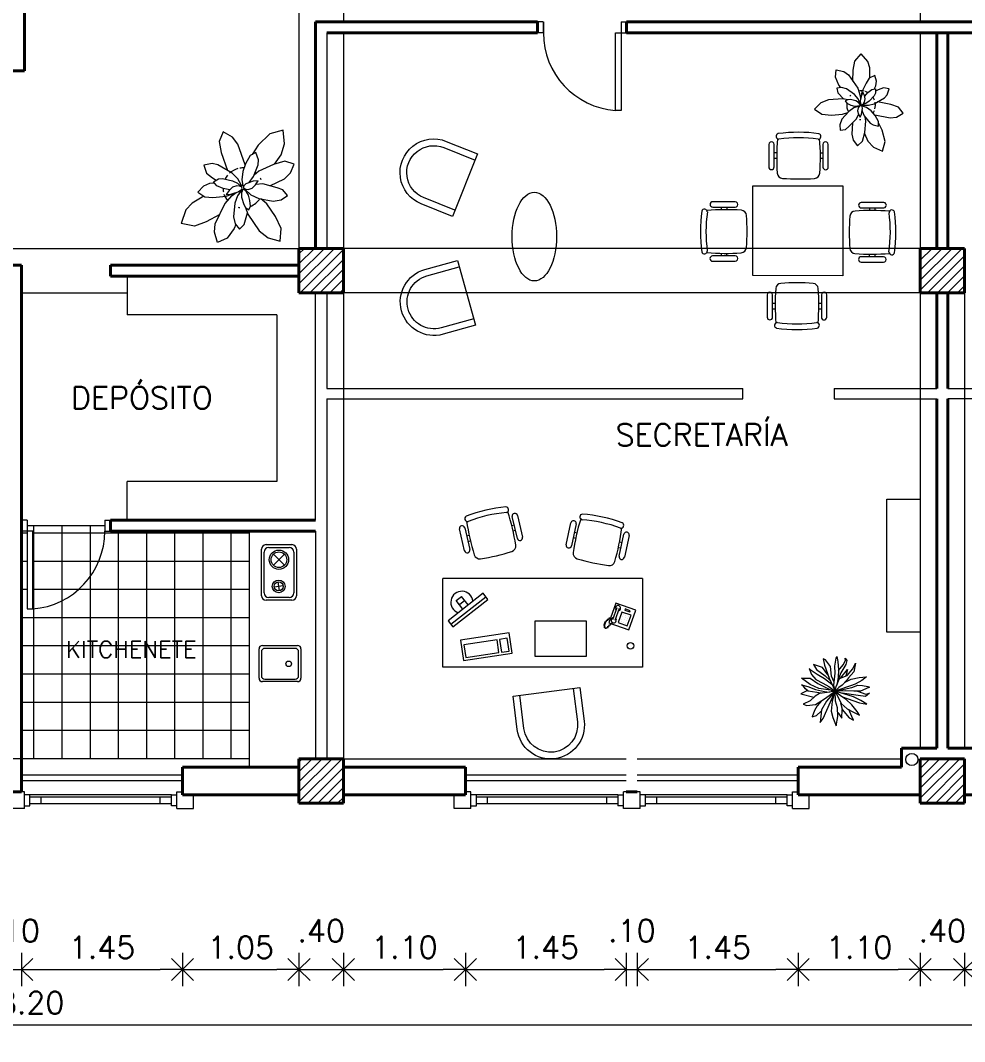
# Model space of a CAD drawing. Extents: x 1018 to 1366, y -109 to 186.
# Drawn here: x 1332.45 to 1340.96, y 111.71 to 120.91 of the extents above; entities that cross this region are included whole.
import ezdxf

# ---------------------------------------------------------------- set-up
doc = ezdxf.new("R2010")
doc.units = 0
doc.header["$LTSCALE"] = 0.5
doc.layers.get('0').update_dxf_attribs({"linetype": 'CONTINUOUS'})
doc.layers.get('Defpoints').update_dxf_attribs({"linetype": 'CONTINUOUS'})
for name, color, linetype, lineweight in [('Acotaciones', 9, 'CONTINUOUS', 9), ('Carpintería', 55, 'CONTINUOUS', 20), ('Detalles .05', 243, 'CONTINUOUS', 5), ('Detalles 01', 8, 'CONTINUOUS', 9), ('Equipamiento fijo', 31, 'CONTINUOUS', 13), ('Equipamiento movil', 33, 'CONTINUOUS', 9), ('Muros corte', 7, 'CONTINUOUS', 40), ('Punta 015', 64, 'CONTINUOUS', 13), ('Punta 02', 11, 'CONTINUOUS', 20), ('Tratamiento pisos', 251, 'CONTINUOUS', 9), ('Vidrios', 147, 'CONTINUOUS', 13)]:
    doc.layers.add(name, color=color, linetype=linetype, lineweight=lineweight)
doc.styles.add('Texto 1.5 mm', font='simplex.shx', dxfattribs={"height": 0.15})
doc.styles.add('Texto 2 mm', font='simplex.shx', dxfattribs={"height": 0.2})
doc.dimstyles.new('Primera línea', dxfattribs={"dimscale": 0, "dimtxt": 0.2, "dimasz": 0.2, "dimexe": 0.15, "dimexo": 0, "dimgap": 0.1, "dimtad": 1, "dimzin": 4, "dimdsep": 46, "dimtxsty": 'Texto 2 mm', "dimblk": 'OPEN90', "dimcen": 2.5, "dimclrd": 256, "dimclre": 256, "dimclrt": 256, "dimadec": 0, "dimazin": 0, "dimtfac": 1, "dimtmove": 2, "dimatfit": 3, "dimldrblk": 'OPEN90', "dimfxl": 1, "dimtolj": 1, "dimtzin": 0, "dimlwd": -1, "dimlwe": -1, "dimarcsym": 0})
doc.dimstyles.new('Segunda línea', dxfattribs={"dimscale": 0, "dimtxt": 0.2, "dimasz": 0.2, "dimexe": 0.15, "dimexo": 0.5, "dimgap": 0.1, "dimtad": 1, "dimzin": 4, "dimdsep": 46, "dimtxsty": 'Texto 2 mm', "dimblk": 'OPEN90', "dimcen": 2.5, "dimclrd": 256, "dimclre": 256, "dimclrt": 256, "dimadec": 0, "dimazin": 0, "dimtfac": 1, "dimtmove": 2, "dimatfit": 3, "dimldrblk": 'OPEN90', "dimfxl": 1, "dimtolj": 1, "dimtzin": 0, "dimlwd": -1, "dimlwe": -1, "dimarcsym": 0})
pattern_1 = [(45, (103.717373, 1.651345), (-0.0449012806, 0.0449012806), [])]

# ---------------------------------------------------------------- blocks, each defined once
blk = doc.blocks.new('Plant1')
for p, q in [((2.94, 14.02), (1.24, 11.02)), ((5.75, 15.65), (2.94, 14.02)), ((6.8, 12.64), (5.75, 15.65)), ((-4.94, 10.5), (-5.47, 8.7)), ((-3.11, 9.8), (-4.94, 10.5)), ((1.24, 11.02), (-0.18, 7.33)), ((6.67, 9.74), (6.8, 12.64)), ((-5.47, 8.7), (-5.1, 7.19)), ((-1.65, 8.27), (-3.11, 9.8)), ((-0.15, 4.91), (-1.65, 8.27)), ((4.8, 4.93), (6.67, 9.74)), ((-10.15, 7.82), (-12.56, 7.25)), ((-12.56, 7.25), (-11.81, 4.91)), ((-8.01, 7.41), (-10.15, 7.82)), ((-4.41, 5.37), (-8.01, 7.41)), ((-5.1, 7.19), (-3.73, 3.58)), ((-0.18, 7.33), (-0.36, 5.38)), ((7.53, 5.66), (4.58, 4.62)), ((9.19, 5.31), (7.53, 5.66)), ((8.7, 3.64), (9.19, 5.31)), ((-12.63, 3.17), (-15.39, 2.27)), ((-9.66, 3.14), (-12.63, 3.17)), ((-11.81, 4.91), (-9.42, 2.94)), ((-9.42, 2.94), (-5.88, 0.9)), ((-3.73, 3.58), (-2.59, 2.19)), ((0.25, 2.69), (-0.15, 4.91)), ((0.06, 0.81), (0.25, 2.69)), ((1.6, 3.31), (0.73, 2.26)), ((2.74, 4.3), (1.6, 3.31)), ((3.75, 4.5), (2.74, 4.3)), ((3.4, 2.61), (3.75, 3.44)), ((3.75, 3.45), (4.8, 4.93)), ((3.75, 3.44), (3.75, 4.5)), ((7.5, 2.24), (8.7, 3.64)), ((8.78, 3.92), (9.84, 4.12)), ((9.84, 4.12), (12.89, 4.12)), ((12.89, 4.12), (15.19, 2.69)), ((15.19, 2.69), (13.53, 0.5)), ((-15.39, 2.27), (-18.09, -0.04)), ((-3.93, 0.56), (-7.13, -0.21)), ((-5.88, 0.9), (-4.34, 0.46)), ((-2.06, 0.5), (-3.93, 0.56)), ((-2.48, 2.2), (-3.75, 2.12)), ((-3.75, 2.12), (-2.91, 1.21)), ((-2.91, 1.21), (-1.29, 0)), ((-1.34, 2), (-2.48, 2.2)), ((-1.9, 0.46), (-2.06, 0.5)), ((-0.39, 1.34), (-1.34, 2)), ((-0.56, -0.12), (-0.19, 0)), ((-0.12, 0.81), (-0.39, 1.34)), ((-0.19, 0), (-0.12, 0.06)), ((-0.06, 0.25), (-0.12, 0.81)), ((-0.12, 0.06), (-0.06, 0.25)), ((-0.11, 0.67), (0.06, 0.81)), ((0.31, 1.31), (0.12, 0.38)), ((0.12, 0.38), (0.19, 0.25)), ((0.19, 0.25), (0.38, 0.19)), ((0.73, 2.26), (0.31, 1.31)), ((0.38, 0.19), (1.25, 0.44)), ((0.47, 0.22), (0.69, 0)), ((0.69, 0), (2.44, 0)), ((1.25, 0.44), (2.18, 1.1)), ((2.18, 1.1), (3.4, 2.61)), ((2.44, 0), (4.43, 0.51)), ((4.43, 0.51), (7.5, 2.24)), ((13.53, 0.5), (11.66, -0.54)), ((-18.09, -0.04), (-15.37, -2.32)), ((-15.37, -2.32), (-11.22, -3.04)), ((-8.2, -0.91), (-9.38, -2.5)), ((-9.38, -2.5), (-7.87, -3.25)), ((-7.13, -0.21), (-8.2, -0.91)), ((-5.44, -3.05), (-3.38, -2.45)), ((-3.38, -2.45), (-1.56, -1.44)), ((-1.56, -1.44), (-0.5, -0.38)), ((-1.12, -2.44), (-1.55, -4.42)), ((-1.29, 0), (-0.56, -0.12)), ((-0.38, -0.81), (-1.12, -2.44)), ((-0.31, -0.5), (-0.59, -0.46)), ((-0.5, -0.38), (-0.5, -0.12)), ((0.06, -0.62), (-0.38, -0.81)), ((-0.26, -0.76), (-0.31, -0.5)), ((-0.19, -1.81), (-0.07, -0.68)), ((0.01, -3.25), (-0.19, -1.81)), ((0.12, -0.12), (0, -0.44)), ((0, -0.44), (0.12, -1)), ((0.56, -0.06), (0.12, -0.12)), ((0.12, -1), (0.45, -1.59)), ((0.45, -1.59), (1.43, -2.3)), ((1.53, -0.38), (0.56, -0.06)), ((1.43, -2.3), (2.56, -2.56)), ((3.06, -1.61), (1.53, -0.38)), ((3.19, -1.19), (2.01, -0.77)), ((2.38, -1), (2.23, -0.95)), ((2.32, -2.51), (3.05, -4.05)), ((4.2, -2.28), (2.38, -1)), ((2.56, -2.56), (3.88, -2.56)), ((3.88, -2.56), (3.06, -1.61)), ((6, -1.48), (3.19, -1.19)), ((6.42, -4.94), (4.2, -2.28)), ((11.66, -0.54), (6, -1.48)), ((9.02, -0.98), (12.56, -2.76)), ((-11.22, -3.04), (-8.38, -3)), ((-5.18, -2.97), (-8.45, -7.47)), ((-7.87, -3.25), (-5.44, -3.05)), ((-1.55, -4.42), (-1.12, -8.67)), ((1.03, -5.66), (0.01, -3.25)), ((3.05, -4.05), (3.43, -5.82)), ((7.5, -6.71), (6.42, -4.94)), ((12.56, -2.76), (15.17, -4.6)), ((15.17, -4.6), (16.61, -7.77)), ((-8.45, -7.47), (-9.18, -9.67)), ((-4.21, -9.77), (-1.41, -5.8)), ((1.72, -6.45), (1.03, -5.66)), ((3.06, -7.12), (1.72, -6.45)), ((2.39, -7.87), (2.32, -6.75)), ((3.43, -5.82), (3.06, -7.12)), ((3.19, -6.68), (4.04, -7.69)), ((4.04, -7.69), (5.41, -8.56)), ((7.5, -8.88), (7.5, -6.71)), ((7.5, -6.98), (10.72, -8.45)), ((13.06, -8.78), (16.61, -7.77)), ((-9.18, -9.67), (-8.88, -12.44)), ((-6.25, -11.82), (-4.21, -9.77)), ((-1.12, -8.67), (-0.57, -10.07)), ((-0.57, -10.07), (1, -11.56)), ((1, -11.56), (2.25, -9.87)), ((2.25, -9.87), (2.39, -7.87)), ((5.41, -8.56), (7.5, -8.88)), ((10.72, -8.45), (13.06, -8.78)), ((-8.88, -12.44), (-6.25, -11.82))]:
    blk.add_line(p, q)
for start, end in [(57.1582, 93.2041), (172.4345, 176.9296), (149.2581, 153.7532), (21.2653, 25.7604), (323.0282, 344.4965), (212.1423, 223.5771), (229.8179, 257.6637), (265.2848, 278.7499), (306.6551, 316.418)]:
    blk.add_arc((0, 0), 5.12, start, end)
blk = doc.blocks.new('_Open90')
at = {"color": 0, "linetype": 'ByBlock', "lineweight": -2}
for p, q in [((-0.5, 0.5), (0, 0)), ((0, 0), (-1, 0)), ((0, 0), (-0.5, -0.5))]:
    blk.add_line(p, q, dxfattribs=at)
blk = doc.blocks.new('*D256')
at = {"layer": 'Acotaciones', "transparency": 16777216}
for p, q in [((1332.463, 112.5065), (1332.463, 112.2065)), ((1333.913, 112.5065), (1333.913, 112.2065)), ((1332.663, 112.3565), (1333.713, 112.3565))]:
    blk.add_line(p, q, dxfattribs=at)
at = {"layer": 'Defpoints', "color": 0, "transparency": 16777216}
for p in [(1332.463, 112.5065), (1333.913, 112.5065), (1333.913, 112.3565)]:
    blk.add_point(p, dxfattribs=at)
at = {"layer": 'Acotaciones', "transparency": 16777216, "xscale": 0.2, "yscale": 0.2, "zscale": 0.2, "rotation": 180}
blk.add_blockref('_Open90', (1332.463, 112.3565), dxfattribs=at)
at = {"layer": 'Acotaciones', "transparency": 16777216, "xscale": 0.2, "yscale": 0.2, "zscale": 0.2}
blk.add_blockref('_Open90', (1333.913, 112.3565), dxfattribs=at)
at = {"layer": 'Acotaciones', "transparency": 16777216, "insert": (1333.188, 112.5565), "char_height": 0.2, "attachment_point": 5, "style": 'Texto 2 mm'}
blk.add_mtext('\\A1;1.45', dxfattribs=at)
blk = doc.blocks.new('*D257')
at = {"layer": 'Acotaciones', "transparency": 16777216}
for p, q in [((1333.913, 112.5065), (1333.913, 112.2065)), ((1334.963, 112.5065), (1334.963, 112.2065)), ((1334.113, 112.3565), (1334.763, 112.3565))]:
    blk.add_line(p, q, dxfattribs=at)
at = {"layer": 'Defpoints', "color": 0, "transparency": 16777216}
for p in [(1333.913, 112.5065), (1334.963, 112.5065), (1334.963, 112.3565)]:
    blk.add_point(p, dxfattribs=at)
at = {"layer": 'Acotaciones', "transparency": 16777216, "xscale": 0.2, "yscale": 0.2, "zscale": 0.2, "rotation": 180}
blk.add_blockref('_Open90', (1333.913, 112.3565), dxfattribs=at)
at = {"layer": 'Acotaciones', "transparency": 16777216, "xscale": 0.2, "yscale": 0.2, "zscale": 0.2}
blk.add_blockref('_Open90', (1334.963, 112.3565), dxfattribs=at)
at = {"layer": 'Acotaciones', "transparency": 16777216, "insert": (1334.438, 112.5565), "char_height": 0.2, "attachment_point": 5, "style": 'Texto 2 mm'}
blk.add_mtext('\\A1;1.05', dxfattribs=at)
blk = doc.blocks.new('*D258')
at = {"layer": 'Acotaciones', "transparency": 16777216}
for p, q in [((1335.363, 112.5065), (1335.363, 112.2065)), ((1336.463, 112.5065), (1336.463, 112.2065)), ((1335.563, 112.3565), (1336.263, 112.3565))]:
    blk.add_line(p, q, dxfattribs=at)
at = {"layer": 'Defpoints', "color": 0, "transparency": 16777216}
for p in [(1335.363, 112.5065), (1336.463, 112.5065), (1336.463, 112.3565)]:
    blk.add_point(p, dxfattribs=at)
at = {"layer": 'Acotaciones', "transparency": 16777216, "xscale": 0.2, "yscale": 0.2, "zscale": 0.2, "rotation": 180}
blk.add_blockref('_Open90', (1335.363, 112.3565), dxfattribs=at)
at = {"layer": 'Acotaciones', "transparency": 16777216, "xscale": 0.2, "yscale": 0.2, "zscale": 0.2}
blk.add_blockref('_Open90', (1336.463, 112.3565), dxfattribs=at)
at = {"layer": 'Acotaciones', "transparency": 16777216, "insert": (1335.913, 112.5565), "char_height": 0.2, "attachment_point": 5, "style": 'Texto 2 mm'}
blk.add_mtext('\\A1;1.10', dxfattribs=at)
blk = doc.blocks.new('*D259')
at = {"layer": 'Acotaciones', "transparency": 16777216}
for p, q in [((1336.463, 112.5065), (1336.463, 112.2065)), ((1337.913, 112.5065), (1337.913, 112.2065)), ((1336.663, 112.3565), (1337.713, 112.3565))]:
    blk.add_line(p, q, dxfattribs=at)
at = {"layer": 'Defpoints', "color": 0, "transparency": 16777216}
for p in [(1336.463, 112.5065), (1337.913, 112.5065), (1337.913, 112.3565)]:
    blk.add_point(p, dxfattribs=at)
at = {"layer": 'Acotaciones', "transparency": 16777216, "xscale": 0.2, "yscale": 0.2, "zscale": 0.2, "rotation": 180}
blk.add_blockref('_Open90', (1336.463, 112.3565), dxfattribs=at)
at = {"layer": 'Acotaciones', "transparency": 16777216, "xscale": 0.2, "yscale": 0.2, "zscale": 0.2}
blk.add_blockref('_Open90', (1337.913, 112.3565), dxfattribs=at)
at = {"layer": 'Acotaciones', "transparency": 16777216, "insert": (1337.188, 112.5565), "char_height": 0.2, "attachment_point": 5, "style": 'Texto 2 mm'}
blk.add_mtext('\\A1;1.45', dxfattribs=at)
blk = doc.blocks.new('*D260')
at = {"layer": 'Acotaciones', "transparency": 16777216}
for p, q in [((1338.013, 112.5065), (1338.013, 112.2065)), ((1339.463, 112.5065), (1339.463, 112.2065)), ((1338.213, 112.3565), (1339.263, 112.3565))]:
    blk.add_line(p, q, dxfattribs=at)
at = {"layer": 'Defpoints', "color": 0, "transparency": 16777216}
for p in [(1338.013, 112.5065), (1339.463, 112.5065), (1339.463, 112.3565)]:
    blk.add_point(p, dxfattribs=at)
at = {"layer": 'Acotaciones', "transparency": 16777216, "xscale": 0.2, "yscale": 0.2, "zscale": 0.2, "rotation": 180}
blk.add_blockref('_Open90', (1338.013, 112.3565), dxfattribs=at)
at = {"layer": 'Acotaciones', "transparency": 16777216, "xscale": 0.2, "yscale": 0.2, "zscale": 0.2}
blk.add_blockref('_Open90', (1339.463, 112.3565), dxfattribs=at)
at = {"layer": 'Acotaciones', "transparency": 16777216, "insert": (1338.738, 112.5565), "char_height": 0.2, "attachment_point": 5, "style": 'Texto 2 mm'}
blk.add_mtext('\\A1;1.45', dxfattribs=at)
blk = doc.blocks.new('*D264')
at = {"layer": 'Acotaciones', "transparency": 16777216}
for p, q in [((1318.363, 112.0065), (1318.363, 111.7065)), ((1346.563, 112.0065), (1346.563, 111.7065)), ((1318.563, 111.8565), (1346.363, 111.8565))]:
    blk.add_line(p, q, dxfattribs=at)
at = {"layer": 'Defpoints', "color": 0, "transparency": 16777216}
for p in [(1318.363, 112.5065), (1346.563, 112.5065), (1346.563, 111.8565)]:
    blk.add_point(p, dxfattribs=at)
at = {"layer": 'Acotaciones', "transparency": 16777216, "xscale": 0.2, "yscale": 0.2, "zscale": 0.2, "rotation": 180}
blk.add_blockref('_Open90', (1318.363, 111.8565), dxfattribs=at)
at = {"layer": 'Acotaciones', "transparency": 16777216, "xscale": 0.2, "yscale": 0.2, "zscale": 0.2}
blk.add_blockref('_Open90', (1346.563, 111.8565), dxfattribs=at)
at = {"layer": 'Acotaciones', "transparency": 16777216, "insert": (1332.463, 112.0565), "char_height": 0.2, "attachment_point": 5, "style": 'Texto 2 mm'}
blk.add_mtext('\\A1;28.20', dxfattribs=at)
blk = doc.blocks.new('*D265')
at = {"layer": 'Acotaciones', "transparency": 16777216}
for p, q in [((1339.463, 112.5065), (1339.463, 112.2065)), ((1340.563, 112.5065), (1340.563, 112.2065)), ((1339.663, 112.3565), (1340.363, 112.3565))]:
    blk.add_line(p, q, dxfattribs=at)
at = {"layer": 'Defpoints', "color": 0, "transparency": 16777216}
for p in [(1339.463, 112.5065), (1340.563, 112.5065), (1340.563, 112.3565)]:
    blk.add_point(p, dxfattribs=at)
at = {"layer": 'Acotaciones', "transparency": 16777216, "xscale": 0.2, "yscale": 0.2, "zscale": 0.2, "rotation": 180}
blk.add_blockref('_Open90', (1339.463, 112.3565), dxfattribs=at)
at = {"layer": 'Acotaciones', "transparency": 16777216, "xscale": 0.2, "yscale": 0.2, "zscale": 0.2}
blk.add_blockref('_Open90', (1340.563, 112.3565), dxfattribs=at)
at = {"layer": 'Acotaciones', "transparency": 16777216, "insert": (1340.013, 112.5565), "char_height": 0.2, "attachment_point": 5, "style": 'Texto 2 mm'}
blk.add_mtext('\\A1;1.10', dxfattribs=at)
blk = doc.blocks.new('*D266')
at = {"layer": 'Acotaciones', "transparency": 16777216}
for p, q in [((1340.963, 112.5065), (1340.963, 112.2065)), ((1342.013, 112.5065), (1342.013, 112.2065)), ((1341.813, 112.3565), (1341.163, 112.3565))]:
    blk.add_line(p, q, dxfattribs=at)
at = {"layer": 'Defpoints', "color": 0, "transparency": 16777216}
for p in [(1340.963, 112.5065), (1342.013, 112.5065), (1340.963, 112.3565)]:
    blk.add_point(p, dxfattribs=at)
at = {"layer": 'Acotaciones', "transparency": 16777216, "xscale": 0.2, "yscale": 0.2, "zscale": 0.2, "rotation": 180}
blk.add_blockref('_Open90', (1340.963, 112.3565), dxfattribs=at)
at = {"layer": 'Acotaciones', "transparency": 16777216, "xscale": 0.2, "yscale": 0.2, "zscale": 0.2}
blk.add_blockref('_Open90', (1342.013, 112.3565), dxfattribs=at)
at = {"layer": 'Acotaciones', "transparency": 16777216, "insert": (1341.488, 112.5565), "char_height": 0.2, "attachment_point": 5, "style": 'Texto 2 mm'}
blk.add_mtext('\\A1;1.05', dxfattribs=at)
blk = doc.blocks.new('Treei')
for p, q in [((-1.6, 5.41), (-2.01, 5.58)), ((-2.01, 5.58), (-1.8, 4.47)), ((-0.75, 4.27), (-1.6, 5.41)), ((0.01, 4.32), (0.22, 5.68)), ((0.22, 5.68), (0.34, 5.97)), ((0.34, 5.97), (0.52, 5.11)), ((1.81, 5.28), (1.78, 5.7)), ((1.78, 5.7), (2.06, 5.28)), ((-3.94, 3.46), (-4.45, 3.93)), ((-4.45, 3.93), (-4.03, 2.89)), ((-2.15, 4.1), (-3.71, 4.62)), ((-3.71, 4.62), (-3.16, 3.73)), ((-3.16, 3.73), (-1.67, 2.62)), ((-1.21, 2.79), (-2.15, 4.1)), ((-1.8, 4.47), (-1.02, 2.25)), ((-0.56, 2.57), (-0.75, 4.27)), ((0.06, 3.09), (0.01, 4.32)), ((0.52, 5.11), (0.61, 3.71)), ((0.61, 3.71), (0.57, 2.38)), ((0.61, 3.58), (1.42, 4.57)), ((0.96, 2.25), (2.2, 3.73)), ((1.92, 4.62), (1.05, 3.19)), ((1.42, 4.57), (1.81, 5.28)), ((2.06, 5.28), (1.92, 4.62)), ((2.2, 3.73), (1.92, 2.62)), ((2.11, 2.72), (3.12, 3.85)), ((3.12, 3.85), (3.58, 4.84)), ((3.58, 4.84), (3.3, 3.31)), ((-5.76, 2.23), (-4.31, 2.25)), ((-4.26, 1.14), (-5.76, 2.23)), ((-4.31, 2.25), (-2.93, 1.32)), ((-4.03, 2.89), (-3.28, 2.03)), ((-3.05, 2.89), (-3.94, 3.46)), ((-3.28, 2.03), (-2.08, 1.39)), ((-1.83, 2.15), (-3.05, 2.89)), ((-0.51, 1.14), (-1.83, 2.15)), ((-1.67, 2.62), (-0.88, 1.91)), ((-1.02, 2.25), (0.03, -0.03)), ((-0.11, 1.56), (-0.56, 2.57)), ((-0.17, 1), (0.06, 3.09)), ((0.2, 0.77), (0.8, 2.18)), ((0.57, 2.38), (0.31, 1.05)), ((1.05, 3.19), (0.44, 1.74)), ((0.8, 2.18), (2.11, 2.72)), ((1.99, 1.81), (1.28, 1.02)), ((1.69, 1.48), (2.82, 2.08)), ((2.36, 2.28), (1.99, 1.81)), ((3.3, 3.31), (2.36, 2.28)), ((2.82, 2.08), (4.22, 2.33)), ((4.64, 1.81), (3.51, 1.17)), ((4.22, 2.33), (5.46, 2.47)), ((5.46, 2.47), (4.64, 1.81)), ((-4.76, 0.09), (-5.92, -0.48)), ((-5.51, 0.92), (-5.8, 1.09)), ((-5.8, 1.09), (-4.68, 0.77)), ((-5.12, 0.4), (-5.51, 0.92)), ((-4.61, -0.04), (-5.12, 0.4)), ((-4.68, 0.77), (-3.34, 0.26)), ((-2.77, 0.45), (-4.26, 1.14)), ((-3.34, 0.26), (-1.78, -0.09)), ((-2.93, 1.32), (-0.51, 0.11)), ((-0.77, 0.18), (-2.77, 0.45)), ((-2.08, 1.39), (-1.04, 0.82)), ((-1.04, 0.82), (0.03, -0.03)), ((0.03, -0.03), (-0.77, 0.18)), ((0.03, -0.03), (-0.17, 1)), ((0.03, -0.03), (0.2, 0.77)), ((2.04, 0.65), (0.03, -0.03)), ((0.7, 0.63), (0.03, -0.03)), ((0.03, -0.03), (2.96, 0.63)), ((1.85, 0.03), (0.03, -0.03)), ((1.28, 1.02), (0.7, 0.63)), ((3.28, 0.01), (1.85, 0.03)), ((2.73, 0.9), (2.04, 0.65)), ((3.51, 1.17), (2.73, 0.9)), ((2.96, 0.63), (3.97, 1)), ((4.41, -0.01), (3.28, 0.01)), ((3.97, 1), (4.77, 0.95)), ((5.39, 0.4), (4.41, -0.01)), ((4.77, 0.95), (5.72, 0.8)), ((6.02, 0.65), (5.39, 0.4)), ((5.72, 0.8), (6.02, 0.65)), ((-5.92, -0.48), (-3.64, -1.03)), ((-4.26, -1.67), (-5.51, -2.28)), ((-2.36, -0.36), (-4.61, -0.04)), ((-3.44, -0.9), (-4.26, -1.67)), ((-2.65, -0.43), (-3.44, -0.9)), ((-3.37, -2.31), (-1.83, -1.37)), ((-2.28, -1.64), (-3.05, -2.53)), ((-1.34, -0.24), (-2.65, -0.43)), ((-1.46, -1.72), (-2.33, -3.24)), ((-1.83, -1.37), (0.03, -0.03)), ((-1.78, -0.09), (-0.95, -0.18)), ((0.03, -0.03), (-1.46, -1.72)), ((-1.39, -3.32), (0.03, -0.03)), ((0.03, -0.03), (-1.34, -0.24)), ((-0.47, -1.76), (-0.63, -3.46)), ((0.03, -0.03), (-0.47, -1.76)), ((0.11, -1.72), (0.03, -0.03)), ((0.03, -0.03), (1.07, -2.16)), ((1, -0.83), (0.03, -0.03)), ((3.21, -0.98), (0.03, -0.03)), ((0.45, -2.92), (0.11, -1.72)), ((1.97, -1.44), (1, -0.83)), ((4.06, -0.75), (1.24, -0.39)), ((1.31, -1.02), (3.1, -1.64)), ((2.93, -2.41), (1.97, -1.44)), ((3.1, -1.64), (4.24, -2.04)), ((4.47, -1.62), (3.21, -0.98)), ((3.92, 0), (5.37, -0.51)), ((5.3, -0.93), (4.06, -0.75)), ((5.56, -2.28), (4.47, -1.62)), ((6.02, -0.34), (5.3, -0.93)), ((5.37, -0.51), (6.02, -0.34)), ((-5.51, -2.28), (-4.86, -2.48)), ((-4.86, -2.48), (-3.37, -2.31)), ((-3.55, -3.37), (-3.92, -4.48)), ((-3.05, -2.53), (-3.55, -3.37)), ((-3.16, -4.25), (-2.38, -3.46)), ((-2.33, -3.24), (-2.56, -5.44)), ((-2.06, -4.77), (-1.39, -3.32)), ((-0.63, -3.46), (-0.35, -4.6)), ((0.5, -4.43), (0.45, -2.92)), ((1.3, -3.19), (1.03, -2.11)), ((1.07, -2.16), (2.15, -3.07)), ((1.19, -4.72), (1.28, -3.19)), ((1.28, -3.19), (2.47, -4.62)), ((2.15, -3.07), (3.12, -3.59)), ((2.93, -4.4), (2.43, -3.22)), ((3.85, -3.54), (2.93, -2.41)), ((4.27, -4.18), (3.85, -3.54)), ((4.24, -2.04), (5.56, -2.28)), ((-3.92, -4.48), (-3.16, -4.25)), ((-2.56, -5.44), (-2.06, -4.77)), ((-0.35, -4.6), (0.2, -6.03)), ((0.2, -6.03), (0.5, -4.43)), ((0.5, -3.74), (1.19, -4.72)), ((2.47, -4.62), (3.23, -5.02)), ((3.23, -5.02), (2.93, -4.4)), ((3.12, -3.59), (4.27, -4.18))]:
    blk.add_line(p, q)
blk = doc.blocks.new('TELEFONO')
at = {"layer": 'Detalles .05'}
for p, q in [((0.139, 0.134), (-0.098, 0.134)), ((-0.098, 0.134), (-0.098, -0.099)), ((0.139, -0.099), (0.139, 0.134)), ((-0.071, 0.089), (-0.071, -0.055)), ((-0.043, 0.089), (-0.043, -0.055)), ((0.108, 0.063), (0, 0.063)), ((0, 0.063), (0, -0.063)), ((0.081, 0.108), (0.023, 0.108)), ((0.023, 0.108), (0.023, 0.094)), ((0.023, 0.094), (0.081, 0.094)), ((0.027, 0.041), (0.027, 0.041)), ((0.027, 0.014), (0.027, 0.014)), ((0.054, 0.041), (0.054, 0.041)), ((0.054, 0.014), (0.054, 0.014)), ((0.081, 0.094), (0.081, 0.108)), ((0.081, 0.041), (0.081, 0.041)), ((0.081, 0.014), (0.081, 0.014)), ((0.108, -0.063), (0.108, 0.063)), ((-0.129, -0.104), (-0.147, -0.11)), ((-0.124, -0.093), (-0.141, -0.098)), ((-0.118, -0.081), (-0.135, -0.087)), ((-0.112, -0.07), (-0.129, -0.075)), ((-0.106, -0.058), (-0.124, -0.064)), ((-0.101, -0.047), (-0.118, -0.052)), ((-0.098, -0.099), (0.139, -0.099)), ((-0.067, -0.083), (-0.078, -0.116)), ((0, -0.063), (0.108, -0.063)), ((0.027, -0.013), (0.027, -0.013)), ((0.027, -0.04), (0.027, -0.04)), ((0.054, -0.013), (0.054, -0.013)), ((0.054, -0.04), (0.054, -0.04)), ((0.081, -0.013), (0.081, -0.013)), ((0.081, -0.04), (0.081, -0.04)), ((-0.129, -0.116), (-0.147, -0.121)), ((-0.129, -0.127), (-0.147, -0.133)), ((-0.129, -0.139), (-0.147, -0.145)), ((-0.124, -0.15), (-0.141, -0.156)), ((-0.118, -0.162), (-0.135, -0.168)), ((-0.104, -0.17), (-0.122, -0.176)), ((-0.089, -0.156), (-0.106, -0.162)), ((-0.083, -0.145), (-0.101, -0.15)), ((-0.078, -0.133), (-0.095, -0.139)), ((-0.072, -0.121), (-0.089, -0.127))]:
    blk.add_line(p, q, dxfattribs=at)
for centre, start, end in [((-0.057, 0.089), 298.4915, 241.5085), ((-0.057, -0.055), 118.4915, 61.5085)]:
    blk.add_arc(centre, 0.0302, start, end, dxfattribs=at)
blk = doc.blocks.new('RECTANG')
for p, q in [((1, 1), (0, 1)), ((0, 1), (0, 0)), ((1, 0), (1, 1)), ((0, 0), (1, 0))]:
    blk.add_line(p, q)
blk = doc.blocks.new('KEYBOARD', base_point=(60, 294))
for p, xscale, yscale, zscale in [((60, 294), 19, 8, 19), ((61, 295), 13, 5, 13), ((75, 295), 3, 5, 3)]:
    blk.add_blockref('RECTANG', p, dxfattribs=dict(xscale=xscale, yscale=yscale, zscale=zscale))
blk = doc.blocks.new('Silla 1')
at = {"layer": 'Equipamiento movil'}
for p, q in [((-0.1131, 0.2664), (0.0295, 0.409)), ((0.0638, 0.3747), (-0.0788, 0.2321)), ((-0.0254, 0.2855), (-0.0091, 0.2693)), ((0.0104, 0.3213), (0.0268, 0.3048)), ((0.2321, -0.0788), (0.3747, 0.0638)), ((0.409, 0.0295), (0.2664, -0.1131)), ((0.3048, 0.0268), (0.3213, 0.0104)), ((0.2693, -0.0091), (0.2855, -0.0254))]:
    blk.add_line(p, q, dxfattribs=at)
for centre, radius, start, end in [((1.4058, -1.1273), 1.9881, 130.22446, 139.18175), ((0.0467, 0.3919), 0.0242, 315, 135), ((0.1468, 0.3964), 0.0255, 61.36309, 224.37493), ((-0.654, -0.654), 1.2956, 37.15841, 52.84159), ((-0.6508, -0.6508), 1.3416, 37.13099, 52.86901), ((-0.0959, 0.2492), 0.0242, 135, 315), ((-0.0605, 0.1393), 0.0505, 139.18175, 220.81825), ((1.4058, 1.4058), 1.9881, 220.81825, 229.18175), ((-1.1273, 1.4058), 1.9881, 310.81825, 319.77554), ((0.3964, 0.1468), 0.0255, 225.62507, 28.63691), ((0.3919, 0.0467), 0.0242, 315, 135), ((0.2492, -0.0959), 0.0242, 135, 315), ((0.1393, -0.0605), 0.0505, 229.18175, 310.81825)]:
    blk.add_arc(centre, radius, start, end, dxfattribs=at)
blk = doc.blocks.new('Silla 2')
for p, q in [((15, 15), (0, 15)), ((0, 15), (0, -15)), ((15, 12), (0, 12)), ((0, -12), (15, -12)), ((0, -15), (15, -15))]:
    blk.add_line(p, q)
for radius in [15, 12]:
    blk.add_arc((15, 0), radius, 270, 90)

msp = doc.modelspace()

# ---------------------------------------------------------------- hatches: boundary and pattern name
at = {"layer": 'Detalles 01'}
h = msp.add_hatch(dxfattribs=at)
h.set_pattern_fill('ANSI31,_O', color=256, scale=0.02)
h.set_pattern_definition(pattern_1)
h.paths.add_polyline_path([(1335.363, 118.8565), (1334.963, 118.8565), (1334.963, 118.4565), (1335.363, 118.4565)])
h = msp.add_hatch(dxfattribs=at)
h.set_pattern_fill('ANSI31,_O', color=256, scale=0.02)
h.set_pattern_definition(pattern_1)
h.paths.add_polyline_path([(1340.963, 118.8565), (1340.563, 118.8565), (1340.563, 118.4565), (1340.963, 118.4565)])
h = msp.add_hatch(dxfattribs=at)
h.set_pattern_fill('ANSI31,_O', color=256, scale=0.02)
h.set_pattern_definition(pattern_1)
h.paths.add_polyline_path([(1335.363, 114.2565), (1334.963, 114.2565), (1334.963, 113.8565), (1335.363, 113.8565)])
h = msp.add_hatch(dxfattribs=at)
h.set_pattern_fill('ANSI31,_O', color=256, scale=0.02)
h.set_pattern_definition(pattern_1)
h.paths.add_polyline_path([(1340.963, 114.2565), (1340.563, 114.2565), (1340.563, 113.8565), (1340.963, 113.8565)])
at = {"layer": 'Tratamiento pisos'}
h = msp.add_hatch(dxfattribs=at)
h.set_pattern_fill('NET,_I', color=256, scale=0.08, angle=-90, style=2)
h.set_pattern_definition([(270, (1219.7982, 1263.10124), (0.254, -5e-17), []), (360, (1219.7982, 1263.10124), (6e-17, 0.254), [])])
h.paths.add_polyline_path([(1334.513, 116.3065), (1333.263, 116.3065), (1333.213, 116.3065, -0.391511), (1332.563, 115.6065), (1332.513, 115.6065), (1332.513, 116.3065), (1332.463, 116.3065), (1332.463, 114.2565), (1334.513, 114.2565)])
h.paths.add_polyline_path([(1333.213, 116.3065), (1333.213, 116.3565), (1332.513, 116.3565), (1332.513, 116.3065), (1332.563, 116.3065), (1332.563, 115.6065, 0.391511)])
h.paths.add_polyline_path([(1333.7406, 116.1653), (1333.7406, 114.3415), (1333.4406, 114.3415), (1333.4406, 116.1653)], flags=24)

# ---------------------------------------------------------------- linework, layer by layer
at = {"layer": 'Acotaciones'}
for p, q in [((1334.963, 112.3565), (1335.063, 112.4565)), ((1335.363, 112.3565), (1335.263, 112.4565)), ((1340.563, 112.3565), (1340.663, 112.4565)), ((1340.963, 112.3565), (1340.863, 112.4565)), ((1332.363, 112.3565), (1332.463, 112.3565)), ((1334.963, 112.3565), (1335.363, 112.3565)), ((1335.063, 112.2565), (1334.963, 112.3565)), ((1335.263, 112.2565), (1335.363, 112.3565)), ((1337.913, 112.3565), (1338.013, 112.3565)), ((1340.563, 112.3565), (1340.963, 112.3565)), ((1340.663, 112.2565), (1340.563, 112.3565)), ((1340.863, 112.2565), (1340.963, 112.3565))]:
    msp.add_line(p, q, dxfattribs=at)
at = {"layer": 'Carpintería'}
for p, q in [((1337.163, 120.8981), (1337.113, 120.8981)), ((1337.163, 120.8981), (1337.163, 120.7981)), ((1337.1659, 120.8994), (1337.1659, 120.7994)), ((1337.8659, 120.8994), (1337.8659, 120.7994)), ((1337.8659, 120.8994), (1337.9159, 120.8994)), ((1337.163, 120.7981), (1337.113, 120.7981)), ((1337.8159, 120.0994), (1337.8159, 120.7994)), ((1337.8159, 120.7994), (1337.8659, 120.7994)), ((1337.8659, 120.7994), (1337.9159, 120.7994)), ((1337.8659, 120.7994), (1337.8659, 120.0994)), ((1337.8659, 120.0994), (1337.8159, 120.0994)), ((1332.513, 116.4065), (1332.463, 116.4065)), ((1332.513, 116.4065), (1332.513, 116.3065)), ((1333.213, 116.4065), (1333.213, 116.3065)), ((1333.213, 116.4065), (1333.263, 116.4065)), ((1332.513, 116.3065), (1332.463, 116.3065)), ((1332.513, 116.3065), (1332.513, 115.6065)), ((1332.563, 116.3065), (1332.513, 116.3065)), ((1332.563, 115.6065), (1332.563, 116.3065)), ((1333.213, 116.3065), (1333.263, 116.3065)), ((1332.513, 115.6065), (1332.563, 115.6065)), ((1332.488, 113.9565), (1332.463, 113.9565)), ((1332.488, 113.8065), (1332.488, 113.9565)), ((1333.863, 113.8065), (1333.863, 113.9565)), ((1333.863, 113.9565), (1333.913, 113.9565)), ((1336.513, 113.9565), (1336.463, 113.9565)), ((1336.513, 113.8065), (1336.513, 113.9565)), ((1337.888, 113.8065), (1337.888, 113.9565)), ((1337.913, 113.9565), (1337.888, 113.9565)), ((1338.038, 113.9565), (1338.013, 113.9565)), ((1338.038, 113.8065), (1338.038, 113.9565)), ((1339.413, 113.8065), (1339.413, 113.9565)), ((1339.413, 113.9565), (1339.463, 113.9565)), ((1332.538, 113.9315), (1332.488, 113.9315)), ((1332.538, 113.8315), (1332.538, 113.9315)), ((1332.538, 113.9115), (1333.813, 113.9115)), ((1332.638, 113.8515), (1332.638, 113.9115)), ((1333.713, 113.8515), (1333.713, 113.9115)), ((1333.813, 113.8315), (1333.813, 113.9315)), ((1333.813, 113.9315), (1333.863, 113.9315)), ((1334.013, 113.8065), (1334.013, 113.9315)), ((1336.363, 113.8065), (1336.363, 113.9315)), ((1336.563, 113.9315), (1336.513, 113.9315)), ((1336.563, 113.8315), (1336.563, 113.9315)), ((1336.563, 113.9115), (1337.838, 113.9115)), ((1336.663, 113.8515), (1336.663, 113.9115)), ((1337.738, 113.8515), (1337.738, 113.9115)), ((1337.838, 113.9315), (1337.838, 113.8315)), ((1337.838, 113.9315), (1337.888, 113.9315)), ((1338.088, 113.9315), (1338.038, 113.9315)), ((1338.088, 113.8315), (1338.088, 113.9315)), ((1338.088, 113.9115), (1339.363, 113.9115)), ((1338.188, 113.8515), (1338.188, 113.9115)), ((1339.263, 113.8515), (1339.263, 113.9115)), ((1339.363, 113.8315), (1339.363, 113.9315)), ((1339.363, 113.9315), (1339.413, 113.9315)), ((1339.563, 113.8065), (1339.563, 113.9315)), ((1332.488, 113.8065), (1332.338, 113.8065)), ((1332.488, 113.8315), (1332.538, 113.8315)), ((1332.538, 113.8515), (1333.813, 113.8515)), ((1333.863, 113.8315), (1333.813, 113.8315)), ((1333.863, 113.8065), (1334.013, 113.8065)), ((1336.513, 113.8065), (1336.363, 113.8065)), ((1336.513, 113.8315), (1336.563, 113.8315)), ((1336.563, 113.8515), (1337.838, 113.8515)), ((1337.888, 113.8315), (1337.838, 113.8315)), ((1338.038, 113.8065), (1337.888, 113.8065)), ((1338.038, 113.8315), (1338.088, 113.8315)), ((1338.088, 113.8515), (1339.363, 113.8515)), ((1339.413, 113.8315), (1339.363, 113.8315)), ((1339.413, 113.8065), (1339.563, 113.8065))]:
    msp.add_line(p, q, dxfattribs=at)
at = {"layer": 'Detalles 01'}
for p, q in [((1333.913, 114.1065), (1332.463, 114.1065)), ((1333.913, 114.0565), (1332.463, 114.0565)), ((1337.913, 114.1065), (1336.463, 114.1065)), ((1337.913, 114.0565), (1336.463, 114.0565)), ((1339.463, 114.1065), (1338.013, 114.1065)), ((1339.463, 114.0565), (1338.013, 114.0565)), ((1333.813, 113.9315), (1332.538, 113.9315)), ((1337.838, 113.9315), (1336.563, 113.9315)), ((1339.363, 113.9315), (1338.088, 113.9315))]:
    msp.add_line(p, q, dxfattribs=at)
msp.add_circle((1340.4874, 114.2486), 0.055, dxfattribs=at)
for centre, start, end in [((1337.8694, 120.8008), 180.11712, 265.64068), ((1332.5095, 116.3079), 274.35932, 359.88288)]:
    msp.add_arc(centre, 0.7035, start, end, dxfattribs=at)
at = {"layer": 'Equipamiento fijo'}
for p, q in [((1333.413, 118.6065), (1333.413, 118.2565)), ((1334.763, 118.2565), (1333.413, 118.2565)), ((1334.763, 118.2565), (1334.763, 116.7565)), ((1334.763, 116.7565), (1333.413, 116.7565)), ((1333.413, 116.4065), (1333.413, 116.7565)), ((1334.513, 116.3065), (1334.513, 114.1815))]:
    msp.add_line(p, q, dxfattribs=at)
at = {"layer": 'Equipamiento movil'}
for p, q in [((1339.1981, 119.7923), (1339.1978, 119.5906)), ((1339.2463, 119.5906), (1339.2466, 119.7923)), ((1339.6863, 119.7916), (1339.686, 119.5899)), ((1339.7345, 119.5898), (1339.7348, 119.7915)), ((1339.2694, 119.6661), (1339.2464, 119.6662)), ((1339.2698, 119.7166), (1339.2465, 119.7167)), ((1339.6862, 119.716), (1339.663, 119.716)), ((1339.6861, 119.6655), (1339.6632, 119.6655)), ((1339.0545, 118.6108), (1339.0557, 119.4208)), ((1339.0557, 119.4208), (1339.8657, 119.4195)), ((1339.8657, 119.4195), (1339.8645, 118.6095)), ((1338.8944, 119.2766), (1338.6927, 119.2769)), ((1338.6927, 119.2284), (1338.8943, 119.2281)), ((1338.7682, 119.2283), (1338.7682, 119.2051)), ((1338.8187, 119.2282), (1338.8187, 119.2053)), ((1340.0319, 119.2211), (1340.2336, 119.2208)), ((1340.2337, 119.2693), (1340.032, 119.2696)), ((1340.1075, 119.1981), (1340.1075, 119.221)), ((1340.158, 119.1977), (1340.158, 119.221)), ((1340.3324, 119.1802), (1340.3326, 119.1805)), ((1338.8937, 118.7884), (1338.692, 118.7887)), ((1338.7676, 118.8119), (1338.7676, 118.7886)), ((1338.8181, 118.8115), (1338.8181, 118.7886)), ((1340.233, 118.7812), (1340.0313, 118.7815)), ((1340.1069, 118.7813), (1340.1069, 118.8043)), ((1340.1574, 118.7813), (1340.1574, 118.8045)), ((1338.6919, 118.7403), (1338.8936, 118.74)), ((1340.0312, 118.733), (1340.2329, 118.7327)), ((1339.8645, 118.6095), (1339.0545, 118.6108)), ((1339.1841, 118.4382), (1339.1838, 118.2365)), ((1339.2323, 118.2364), (1339.2326, 118.4381)), ((1339.6723, 118.4375), (1339.672, 118.2358)), ((1339.7205, 118.2357), (1339.7208, 118.4374)), ((1339.2324, 118.312), (1339.2557, 118.312)), ((1339.2325, 118.3625), (1339.2554, 118.3625)), ((1339.6489, 118.3114), (1339.6721, 118.3114)), ((1339.6492, 118.3619), (1339.6722, 118.3619)), ((1340.2623, 115.3972), (1340.2623, 116.5972)), ((1340.2623, 116.5972), (1340.5623, 116.5972)), ((1334.6658, 116.1857), (1334.8999, 116.1857)), ((1334.6239, 115.7257), (1334.6239, 116.1439)), ((1334.649, 115.7508), (1334.649, 116.1188)), ((1334.6908, 116.1607), (1334.8748, 116.1607)), ((1334.7322, 116.0997), (1334.8319, 116.0004)), ((1334.8317, 116.0999), (1334.7324, 116.0002)), ((1334.9167, 116.1188), (1334.9167, 115.9348)), ((1334.9418, 116.1439), (1334.9418, 115.9348)), ((1334.9167, 115.9348), (1334.9167, 115.7508)), ((1334.9418, 115.9348), (1334.9418, 115.7257)), ((1334.8211, 115.8151), (1334.7398, 115.8037)), ((1334.7861, 115.7688), (1334.7748, 115.85)), ((1336.2594, 115.0801), (1336.2594, 115.8801)), ((1338.0594, 115.8801), (1336.2594, 115.8801)), ((1338.0594, 115.8801), (1338.0594, 115.0801)), ((1334.8748, 115.709), (1334.6908, 115.709)), ((1336.6219, 115.7473), (1336.3075, 115.5)), ((1336.3322, 115.4686), (1336.6466, 115.7159)), ((1336.3804, 115.6823), (1336.4276, 115.7194)), ((1336.4883, 115.6422), (1336.4276, 115.7194)), ((1336.6652, 115.6923), (1336.6219, 115.7473)), ((1334.8999, 115.6839), (1334.6658, 115.6839)), ((1336.3508, 115.445), (1336.6652, 115.6923)), ((1336.4411, 115.6051), (1336.3804, 115.6823)), ((1336.4574, 115.6815), (1336.4102, 115.6444)), ((1336.3075, 115.5), (1336.3508, 115.445)), ((1337.089, 115.4954), (1337.089, 115.1791)), ((1337.5549, 115.4954), (1337.089, 115.4954)), ((1337.5549, 115.1791), (1337.5549, 115.4954)), ((1340.5623, 115.3972), (1340.2623, 115.3972)), ((1334.6027, 114.9812), (1334.6027, 115.2461)), ((1334.6327, 115.2761), (1334.9512, 115.2761)), ((1334.9298, 115.2509), (1334.6541, 115.2509)), ((1334.9812, 115.2461), (1334.9812, 114.9812)), ((1334.6241, 115.2209), (1334.6241, 115.0025)), ((1334.9598, 115.0025), (1334.9598, 115.2209)), ((1337.089, 115.1791), (1337.5549, 115.1791)), ((1338.0594, 115.0801), (1336.2594, 115.0801)), ((1334.6541, 114.9725), (1334.9298, 114.9725)), ((1334.9512, 114.9512), (1334.6327, 114.9512))]:
    msp.add_line(p, q, dxfattribs=at)
for centre, radius in [((1334.7821, 116.05), 0.0871), ((1334.7821, 116.05), 0.0703), ((1334.7805, 115.8094), 0.0577), ((1334.7805, 115.8094), 0.041), ((1337.9506, 115.2738), 0.03), ((1334.8705, 115.1117), 0.0252)]:
    msp.add_circle(centre, radius, dxfattribs=at)
for centre, radius, start, end in [((1339.2901, 119.8662), 0.0255, 106.27724, 269.28908), ((1339.4646, 118.5614), 1.3416, 82.04515, 97.78316), ((1339.4646, 118.5614), 1.2911, 82.04515, 97.78316), ((1339.6431, 119.8657), 0.0255, 270.53923, 73.55107), ((1339.2224, 119.7923), 0.0242, 359.91416, 179.91416), ((1341.2575, 119.6761), 1.9881, 175.13862, 184.0959), ((1337.6752, 119.6815), 1.9881, 355.73241, 4.6897), ((1339.7106, 119.7916), 0.0242, 359.91416, 179.91416), ((1339.2221, 119.5906), 0.0242, 179.91416, 359.91416), ((1339.7103, 119.5899), 0.0242, 179.91416, 359.91416), ((1339.3248, 119.5377), 0.0505, 184.0959, 265.73241), ((1339.469, 121.47), 1.9881, 265.73241, 274.0959), ((1339.6074, 119.5373), 0.0505, 274.0959, 355.73241), ((1338.6186, 119.1852), 0.0255, 0.53923, 163.55107), ((1338.8028, 117.2173), 1.9881, 85.73241, 94.6897), ((1338.6927, 119.2527), 0.0242, 89.91416, 269.91416), ((1338.8944, 119.2524), 0.0242, 269.91416, 89.91416), ((1340.032, 119.2454), 0.0242, 89.91416, 269.91416), ((1340.2337, 119.2451), 0.0242, 269.91416, 89.91416), ((1340.3076, 119.1774), 0.0255, 16.27724, 179.28908), ((1339.9228, 119.0067), 1.3416, 172.04515, 187.78316), ((1339.9228, 119.0067), 1.2911, 172.04515, 187.78316), ((1338.9469, 119.1495), 0.0505, 4.0959, 85.73241), ((1337.0143, 119.0111), 1.9881, 355.73241, 4.0959), ((1341.9113, 118.9985), 1.9881, 175.73241, 184.0959), ((1339.9791, 119.1427), 0.0505, 94.0959, 175.73241), ((1340.1175, 117.21), 1.9881, 85.13862, 94.0959), ((1339.0028, 119.0028), 1.2911, 352.04515, 7.78316), ((1339.0028, 119.0028), 1.3416, 352.04515, 7.78316), ((1338.9465, 118.8669), 0.0505, 274.0959, 355.73241), ((1339.9787, 118.8601), 0.0505, 184.0959, 265.73241), ((1338.618, 118.8322), 0.0255, 196.27724, 359.28908), ((1338.8081, 120.7996), 1.9881, 265.13862, 274.0959), ((1338.692, 118.7645), 0.0242, 89.91416, 269.91416), ((1338.8936, 118.7642), 0.0242, 269.91416, 89.91416), ((1340.1229, 120.7923), 1.9881, 265.73241, 274.6897), ((1340.0312, 118.7572), 0.0242, 89.91416, 269.91416), ((1340.2329, 118.7569), 0.0242, 269.91416, 89.91416), ((1340.3071, 118.8244), 0.0255, 180.53923, 343.55107), ((1341.2435, 118.3465), 1.9881, 175.73241, 184.6897), ((1339.3112, 118.4907), 0.0505, 94.0959, 175.73241), ((1339.4496, 116.5581), 1.9881, 85.73241, 94.0959), ((1339.5938, 118.4903), 0.0505, 4.0959, 85.73241), ((1337.6612, 118.3519), 1.9881, 355.13862, 4.0959), ((1339.2084, 118.4381), 0.0242, 359.91416, 179.91416), ((1339.6965, 118.4374), 0.0242, 359.91416, 179.91416), ((1339.2081, 118.2365), 0.0242, 179.91416, 359.91416), ((1339.6962, 118.2357), 0.0242, 179.91416, 359.91416), ((1339.2755, 118.1623), 0.0255, 90.53923, 253.55107), ((1339.454, 119.4666), 1.3416, 262.04515, 277.78316), ((1339.454, 119.4711), 1.2956, 262.07257, 277.75574), ((1339.6285, 118.1618), 0.0255, 286.27724, 89.28908), ((1334.6658, 116.1439), 0.0418, 90, 180), ((1334.8999, 116.1439), 0.0418, 0, 90), ((1334.6908, 116.1188), 0.0418, 90, 180), ((1334.8748, 116.1188), 0.0418, 0, 90), ((1334.6658, 115.7257), 0.0418, 180, 270), ((1334.6908, 115.7508), 0.0418, 180, 270), ((1334.8748, 115.7508), 0.0418, 270, 0), ((1334.8999, 115.7257), 0.0418, 270, 0), ((1336.4318, 115.6655), 0.1, 6.08042, 250.30836), ((1334.6327, 115.2461), 0.03, 90, 180), ((1334.6541, 115.2209), 0.03, 90, 180), ((1334.9298, 115.2209), 0.03, 0, 90), ((1334.9512, 115.2461), 0.03, 0, 90), ((1334.6327, 114.9812), 0.03, 180, 270), ((1334.6541, 115.0025), 0.03, 180, 270), ((1334.9298, 115.0025), 0.03, 270, 360), ((1334.9512, 114.9812), 0.03, 270, 0)]:
    msp.add_arc(centre, radius, start, end, dxfattribs=at)
msp.add_ellipse((1337.0849, 118.9626), major_axis=(0, 0.4), ratio=0.5, dxfattribs=at)
at = {"layer": 'Muros corte'}
for p, q in [((1332.488, 122.8148), (1332.488, 120.4565)), ((1337.113, 120.8981), (1335.113, 120.8981)), ((1335.113, 118.8565), (1335.113, 120.8981)), ((1337.113, 120.7981), (1337.113, 120.8981)), ((1337.9159, 120.8994), (1338.0159, 120.8994)), ((1337.9159, 120.7994), (1337.9159, 120.8994)), ((1342.663, 120.8981), (1338.0159, 120.8994)), ((1337.113, 120.7981), (1335.213, 120.7981)), ((1342.663, 120.7981), (1337.9159, 120.7981)), ((1340.713, 118.8565), (1340.713, 120.7981)), ((1340.813, 118.8565), (1340.813, 120.7981)), ((1332.488, 120.4565), (1329.263, 120.4565)), ((1335.363, 118.8565), (1334.963, 118.8565)), ((1334.963, 118.4565), (1334.963, 118.8565)), ((1335.363, 118.4565), (1335.363, 118.8565)), ((1340.963, 118.8565), (1340.563, 118.8565)), ((1340.563, 118.4565), (1340.563, 118.8565)), ((1340.963, 118.4565), (1340.963, 118.8565)), ((1332.363, 118.7065), (1332.463, 118.7065)), ((1332.463, 113.9565), (1332.463, 118.7065)), ((1334.963, 118.7065), (1333.263, 118.7065)), ((1333.263, 118.6065), (1333.263, 118.7065)), ((1334.963, 118.6065), (1333.263, 118.6065)), ((1335.363, 118.4565), (1334.963, 118.4565)), ((1340.963, 118.4565), (1340.563, 118.4565)), ((1340.713, 117.592), (1340.713, 118.4565)), ((1340.813, 117.592), (1340.813, 118.4565)), ((1340.713, 114.3515), (1340.713, 117.4998)), ((1340.813, 114.3515), (1340.813, 117.4998)), ((1335.113, 116.4065), (1333.263, 116.4065)), ((1333.263, 116.3065), (1333.263, 116.4065)), ((1335.113, 116.3065), (1333.263, 116.3065)), ((1340.393, 114.3515), (1340.393, 114.1815)), ((1340.713, 114.3515), (1340.393, 114.3515)), ((1341.133, 114.3515), (1340.813, 114.3515)), ((1335.363, 114.2565), (1334.963, 114.2565)), ((1334.963, 113.8565), (1334.963, 114.2565)), ((1335.363, 114.2565), (1335.363, 113.8565)), ((1340.963, 114.2565), (1340.563, 114.2565)), ((1340.563, 113.8565), (1340.563, 114.2565)), ((1340.963, 113.8565), (1340.963, 114.2565)), ((1334.963, 114.1815), (1333.913, 114.1815)), ((1333.913, 113.9315), (1333.913, 114.1815)), ((1336.463, 114.1815), (1335.363, 114.1815)), ((1336.463, 113.9315), (1336.463, 114.1815)), ((1340.393, 114.1815), (1339.463, 114.1815)), ((1339.463, 113.9315), (1339.463, 114.1815)), ((1332.463, 113.9565), (1332.363, 113.9565)), ((1338.013, 113.9565), (1337.913, 113.9565)), ((1334.963, 113.9315), (1333.913, 113.9315)), ((1336.463, 113.9315), (1335.363, 113.9315)), ((1340.563, 113.9315), (1339.463, 113.9315)), ((1342.013, 113.9315), (1340.963, 113.9315)), ((1335.363, 113.8565), (1334.963, 113.8565)), ((1340.963, 113.8565), (1340.563, 113.8565))]:
    msp.add_line(p, q, dxfattribs=at)
at = {"layer": 'Tratamiento pisos'}
for p, q in [((1334.963, 124.8565), (1334.963, 118.8565)), ((1335.363, 124.8565), (1335.363, 120.8981)), ((1340.563, 122.8148), (1340.563, 120.8981)), ((1335.363, 120.7981), (1335.363, 118.8565)), ((1340.563, 120.7981), (1340.563, 118.8565)), ((1329.863, 118.8565), (1334.963, 118.8565)), ((1337.913, 118.8565), (1335.363, 118.8565)), ((1340.563, 118.8565), (1337.913, 118.8565)), ((1332.463, 118.4565), (1333.413, 118.4565)), ((1335.363, 118.4565), (1335.363, 114.2565)), ((1337.913, 118.4565), (1335.363, 118.4565)), ((1340.563, 118.4565), (1337.913, 118.4565)), ((1340.563, 118.4565), (1340.563, 114.3515)), ((1340.963, 118.4565), (1340.963, 116.1118)), ((1333.213, 116.3565), (1332.513, 116.3565)), ((1340.963, 116.1118), (1340.963, 114.3515)), ((1334.513, 114.2565), (1330.033, 114.2565)), ((1335.363, 114.2565), (1337.913, 114.2565)), ((1338.013, 114.2565), (1340.393, 114.2565))]:
    msp.add_line(p, q, dxfattribs=at)
at = {"layer": 'Vidrios', "color": 0}
for p, q in [((1335.213, 120.7981), (1335.213, 118.8565)), ((1335.113, 116.4065), (1335.113, 118.4565)), ((1335.213, 118.4565), (1335.213, 117.592)), ((1335.213, 117.592), (1338.9644, 117.592)), ((1338.9644, 117.4998), (1338.9644, 117.592)), ((1339.7876, 117.592), (1340.713, 117.592)), ((1339.7876, 117.592), (1339.7876, 117.4998)), ((1340.813, 117.592), (1344.4961, 117.592)), ((1335.213, 117.4998), (1335.213, 114.2565)), ((1335.213, 117.4998), (1338.9644, 117.4998)), ((1339.7876, 117.4998), (1340.713, 117.4998)), ((1344.4961, 117.4998), (1340.813, 117.4998)), ((1335.113, 116.3065), (1335.113, 114.2565))]:
    msp.add_line(p, q, dxfattribs=at)
at = {"layer": 'Vidrios'}
msp.add_line((1340.713, 118.4565), (1340.713, 118.4565), dxfattribs=at)

# ---------------------------------------------------------------- block references
at = {"layer": 'Detalles .05'}
for name, p, xscale, yscale, zscale, rotation in [('Plant1', (1340.0298, 120.1471), 0.025272, 0.025272, 0.025272, 114.9481703471658), ('Plant1', (1334.458, 119.4016), 0.0351, 0.0351, 0.0351, 235.0259114200527), ('TELEFONO', (1337.8579, 115.5309), 0.8, 0.8, 0.8, 340.4753668543308)]:
    msp.add_blockref(name, p, dxfattribs=dict(at, xscale=xscale, yscale=yscale, zscale=zscale, rotation=rotation))
at = {"layer": 'Detalles .05', "xscale": 0.05201508312000002, "yscale": 0.05201508312000002, "zscale": 0.05201508312000002}
msp.add_blockref('Treei', (1339.794, 114.8659), dxfattribs=at)
at = {"layer": 'Equipamiento movil'}
for name, p, xscale, yscale, zscale, rotation in [('Silla 2', (1336.4594, 119.4257), -0.02025, 0.02025, 0.02025, 338.0777538284377), ('Silla 2', (1336.4729, 118.4558), -0.02025, 0.02025, 0.02025, 15.56347288925339), ('KEYBOARD', (1336.4475, 115.141), 0.02326153846132684, 0.02326153846132684, 0.02326153846132684, 8.578034667057757), ('Silla 2', (1337.1938, 114.8591), -0.02025, 0.02025, 0.02025, 97.21966330044431)]:
    msp.add_blockref(name, p, dxfattribs=dict(at, xscale=xscale, yscale=yscale, zscale=zscale, rotation=rotation))
for p, rotation in [((1336.7421, 116.0865), 58.14892968003404), ((1337.6114, 116.0225), 32.7859765046892)]:
    msp.add_blockref('Silla 1', p, dxfattribs=dict(at, rotation=rotation))

# ---------------------------------------------------------------- texts
at = {"layer": 'Acotaciones', "char_height": 0.2, "attachment_point": 5, "style": 'Texto 2 mm'}
for s, insert in [('\\A1;.10', (1332.413, 112.7065)), ('\\A1;.40', (1335.163, 112.7055)), ('\\A1;.10', (1337.963, 112.7065)), ('\\A1;.40', (1340.763, 112.7055))]:
    msp.add_mtext(s, dxfattribs=dict(at, insert=insert))
at = {"layer": 'Punta 015', "insert": (1332.8636, 115.3156), "char_height": 0.15, "width": 1.388554, "attachment_point": 1, "style": 'Texto 1.5 mm'}
msp.add_mtext('KITCHENETE', dxfattribs=at)
at = {"layer": 'Punta 02', "insert": (1332.9089, 117.6092), "char_height": 0.2, "width": 1.418086, "attachment_point": 1, "style": 'Texto 2 mm'}
msp.add_mtext('DEPÓSITO', dxfattribs=at)
at = {"layer": 'Punta 02', "lineweight": 20, "insert": (1337.8166, 117.2755), "char_height": 0.2, "width": 1.269429, "attachment_point": 1, "style": 'Texto 2 mm'}
msp.add_mtext('SECRETARÍA', dxfattribs=at)

# ---------------------------------------------------------------- dimensions: what is measured, and where the dimension line sits
at = {"layer": 'Acotaciones'}
for base, p1, p2, dimstyle, picture, middle in [((1333.913, 112.3565), (1332.463, 112.5065), (1333.913, 112.5065), 'Primera línea', '*D256', (1333.188, 112.5565)), ((1334.963, 112.3565), (1333.913, 112.5065), (1334.963, 112.5065), 'Primera línea', '*D257', (1334.438, 112.5565)), ((1336.463, 112.3565), (1335.363, 112.5065), (1336.463, 112.5065), 'Primera línea', '*D258', (1335.913, 112.5565)), ((1337.913, 112.3565), (1336.463, 112.5065), (1337.913, 112.5065), 'Primera línea', '*D259', (1337.188, 112.5565)), ((1339.463, 112.3565), (1338.013, 112.5065), (1339.463, 112.5065), 'Primera línea', '*D260', (1338.738, 112.5565)), ((1340.563, 112.3565), (1339.463, 112.5065), (1340.563, 112.5065), 'Primera línea', '*D265', (1340.013, 112.5565)), ((1340.963, 112.3565), (1342.013, 112.5065), (1340.963, 112.5065), 'Primera línea', '*D266', (1341.488, 112.5565)), ((1346.563, 111.8565), (1318.363, 112.5065), (1346.563, 112.5065), 'Segunda línea', '*D264', (1332.463, 112.0565))]:
    dim = msp.add_linear_dim(base=base, p1=p1, p2=p2, dimstyle=dimstyle, override={"dimscale": 1}, dxfattribs=at)
    dim.commit()
    dim.dimension.update_dxf_attribs({"geometry": picture, "text_midpoint": middle})

doc.saveas('drawing.dxf')
